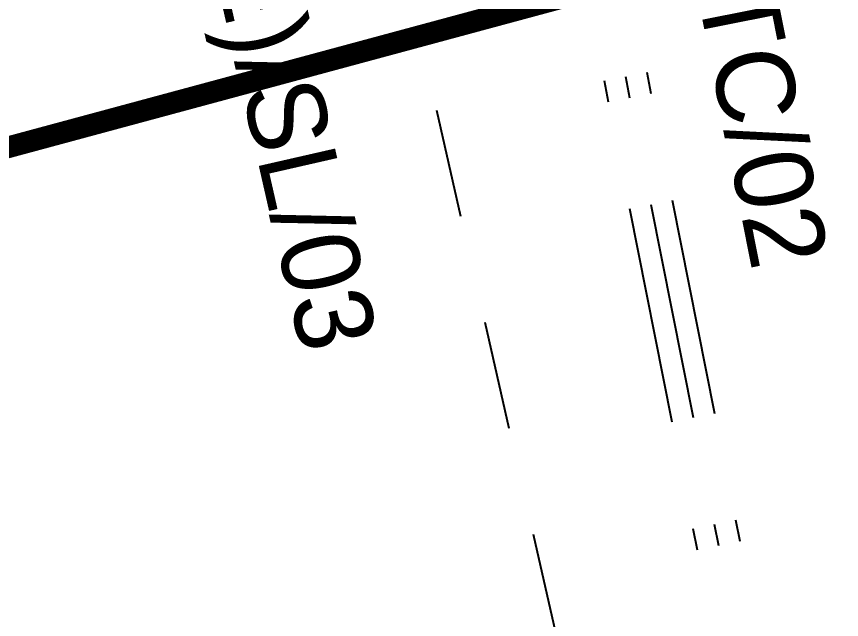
# Model space of a CAD drawing. Extents: x 421500 to 422711, y 436000 to 437000.
# Drawn here: x 421966.197 to 421969.995, y 436505.191 to 436507.965 of the extents above; entities that cross this region are included whole.
import ezdxf

# ---------------------------------------------------------------- set-up
doc = ezdxf.new("R2010")
doc.units = 0
for name, pattern in [('1004', [6, 4, -2]), ('XREF UTC_716709_AJB_1b$0$BLIP', [1, 0.5, -0.5]), ('XREF UTC_716709_AJB_1b$0$DASHDOT1', [2, 1, -0.5, 0, -0.5])]:
    doc.linetypes.add(name, pattern=pattern)
for name, color, linetype in [('Lines', 1, 'Continuous'), ('Pr-KerbEdge', 8, 'Continuous'), ('XREF UTC_716709_AJB_1b$0$du-SLDUCT-C1', 30, 'XREF UTC_716709_AJB_1b$0$BLIP'), ('XREF UTC_716709_AJB_1b$0$du-SLTEXT', 30, 'Continuous'), ('XREF UTC_716709_AJB_1b$0$du-UTCDUCT-C1', 42, 'XREF UTC_716709_AJB_1b$0$DASHDOT1'), ('XREF UTC_716709_AJB_1b$0$du-UTCTEXT', 42, 'Continuous')]:
    doc.layers.add(name, color=color, linetype=linetype)
doc.styles.add('XREF UTC_716709_AJB_1b$0$Standard', font='txt')

msp = doc.modelspace()

# ---------------------------------------------------------------- linework, layer by layer
at = {"layer": 'Lines', "linetype": '1004', "flags": 128}
msp.add_lwpolyline([(421976.7498, 436510.2208, 0.1, 0.1, 0), (421964.3265, 436506.8691, 0.1, 0.1, 0.110469), (421956.3067, 436502.6575, 0, 0, 0)], format="xyseb", dxfattribs=at)
at = {"layer": 'Pr-KerbEdge'}
msp.add_arc((422086.9238, 436454.9562), 118.125, 133.732121, 133.732121, dxfattribs=at)
at = {"layer": 'XREF UTC_716709_AJB_1b$0$du-SLDUCT-C1', "flags": 128}
msp.add_lwpolyline([(421969.3549, 436502.1698), (421967.1429, 436511.8683)], dxfattribs=at)
at = {"layer": 'XREF UTC_716709_AJB_1b$0$du-UTCDUCT-C1', "flags": 128}
for points in [[(421967.9887, 436513.2997), (421969.8956, 436503.6891)], [(421967.7925, 436513.2608), (421969.6994, 436503.6502)], [(421967.8906, 436513.2802), (421969.7975, 436503.6696)]]:
    msp.add_lwpolyline(points, dxfattribs=at)

# ---------------------------------------------------------------- texts
at = {"layer": 'XREF UTC_716709_AJB_1b$0$du-SLTEXT', "style": 'XREF UTC_716709_AJB_1b$0$Standard'}
msp.add_text('100/SD1C(E)/SL/03', height=0.36, rotation=282.8481, dxfattribs=at).set_placement((421966.5659, 436510.5505))
at = {"layer": 'XREF UTC_716709_AJB_1b$0$du-UTCTEXT', "style": 'XREF UTC_716709_AJB_1b$0$Standard'}
msp.add_text('SD3C(E)/UTC/02', height=0.36, rotation=281.2223, dxfattribs=at).set_placement((421968.8617, 436510.4337))

doc.saveas('drawing.dxf')
